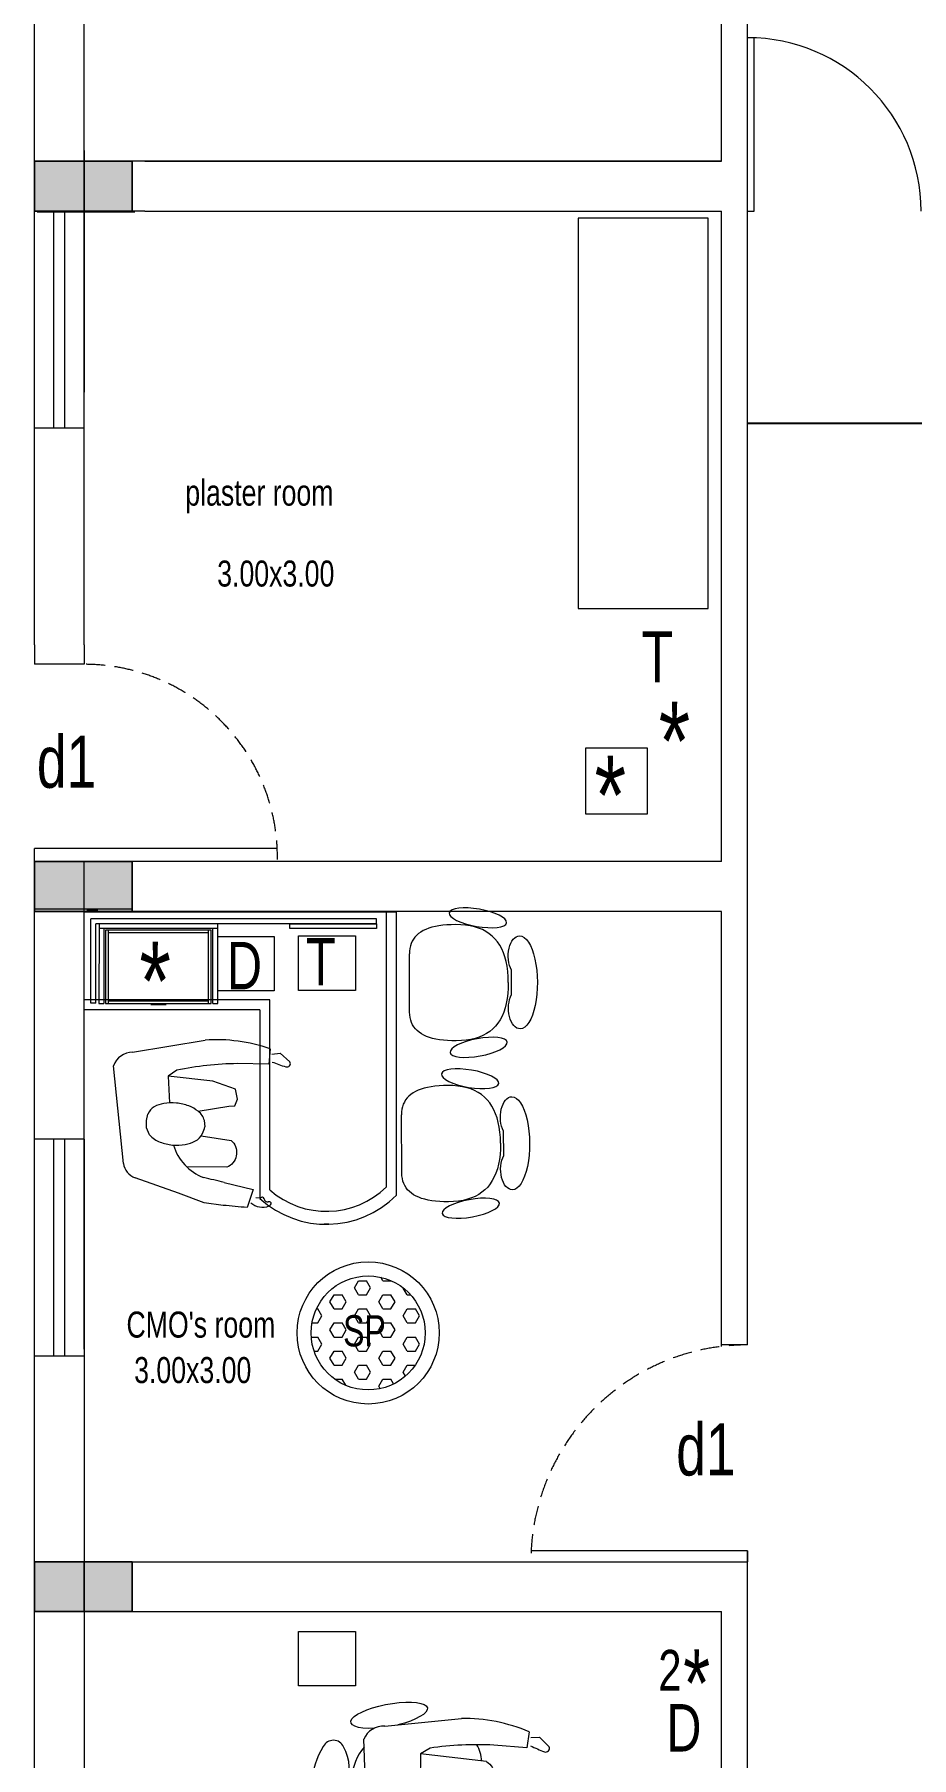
# Model space of a CAD drawing. Header units: metres. Extents: x 191982 to 427160, y -8904 to 80370.
# Drawn here: x 295843 to 299889, y 37941 to 45889 of the extents above; entities that cross this region are included whole.
import ezdxf

# ---------------------------------------------------------------- set-up
doc = ezdxf.new("R2010")
doc.units = ezdxf.units.M
doc.header["$LTSCALE"] = 700
doc.header["$MEASUREMENT"] = 0
doc.header["$PDMODE"] = 32
doc.linetypes.add('HIDDEN2', pattern=[0.1875, 0.125, -0.0625])
doc.layers.get('0').update_dxf_attribs({"lineweight": 9})
doc.layers.get('Defpoints').update_dxf_attribs({"lineweight": 9})
for name, color, linetype, lineweight in [('elevations', 22, 'Continuous', 9), ('FURNITURE', 7, 'Continuous', 9), ('MAIN GATE', 7, 'Continuous', 9), ('NEW PLANS', 7, 'Continuous', 9), ('PLAN', 7, 'Continuous', 9)]:
    doc.layers.add(name, color=color, linetype=linetype, lineweight=lineweight)
doc.styles.get("Standard").update_dxf_attribs({"font": 'swisscl.ttf'})
doc.dimstyles.get("Standard").update_dxf_attribs({"dimtxt": 0.23, "dimasz": 0.23, "dimexe": 0.05, "dimexo": 0.05, "dimgap": 0.06, "dimtad": 0, "dimzin": 0, "dimdsep": 46, "dimtxsty": 'Standard', "dimcen": 0, "dimse1": 1, "dimse2": 1, "dimadec": 0, "dimazin": 0, "dimtfac": 1, "dimtofl": 0, "dimtmove": 2, "dimatfit": 0, "dimfxl": 0.18, "dimtolj": 1, "dimtzin": 0, "dimarcsym": 0})

# ---------------------------------------------------------------- blocks, each defined once
blk = doc.blocks.new('*D261')
at = {"layer": 'Defpoints', "color": 0, "transparency": 16777216}
for p in [(299133, 44128.8), (302073, 44128.8), (302073, 44096.2)]:
    blk.add_point(p, dxfattribs=at)
at = {"layer": 'NEW PLANS', "color": 0, "lineweight": -2, "transparency": 16777216}
for p, q in [((299133.2, 44096.2), (300602.4, 44096.2)), ((302072.7, 44096.2), (300603.5, 44096.2))]:
    blk.add_line(p, q, dxfattribs=at)
at = {"layer": 'NEW PLANS', "color": 0, "transparency": 16777216}
for points in [[(299133.2, 44096.3), (299133.2, 44096.2), (299133, 44096.2)], [(302072.7, 44096.3), (302072.7, 44096.2), (302073, 44096.2)]]:
    blk.add_solid(points, dxfattribs=at)
at = {"layer": 'NEW PLANS', "color": 0, "transparency": 16777216, "insert": (300603, 44096.2), "char_height": 0.23, "attachment_point": 5}
blk.add_mtext('\\A1;2940.00', dxfattribs=at)
blk = doc.blocks.new('CHAIR HUMAN')
at = {"layer": 'FURNITURE', "color": 8}
for p, q in [((-28.18, 22.59), (-29.99, 21.39)), ((-26.87, 22.25), (-28.18, 22.59)), ((-26.45, 23.08), (-26.56, 20.53)), ((-3.93, 19.47), (-15.58, 23.06)), ((-26.56, 20.53), (-21.37, 19.91)), ((-20.78, 17.15), (-10.32, 16.32)), ((-11.62, 17.49), (-10.32, 16.32)), ((-10.32, 16.32), (-11.13, 11.96)), ((-4.91, 0.99), (-1.09, 16.82)), ((-20.96, 12.75), (-21.91, 12.95)), ((-16.02, 11.22), (-20.96, 12.75)), ((-17.24, 9.83), (-17.46, 8.82)), ((-17.08, 7.25), (-22.07, 7.18)), ((-8.57, 6.25), (-7.89, 7.38)), ((-21.86, 0.1), (-26.79, -0.42)), ((-21.97, 2.68), (-15.4, 1.86)), ((-28.18, -1.64), (-27.4, -1.72)), ((-26.79, -0.42), (-26.2, -3.51)), ((-19.05, -3.7), (-14.6, -2.65)), ((-14.6, -2.65), (-7.15, -1.1)), ((-26.2, -3.51), (-26.2, -3.51)), ((-26.2, -3.51), (-26.2, -3.51)), ((-22.22, -3.67), (-19.05, -3.7))]:
    blk.add_line(p, q, dxfattribs=at)
at = {"layer": 'FURNITURE', "color": 253}
for p, q in [((-7.89, 7.38), (-7.74, 8.53)), ((-7.74, 8.53), (-7.84, 9.63))]:
    blk.add_line(p, q, dxfattribs=at)
at = {"layer": 'FURNITURE'}
blk.add_line((-22.25, 2.83), (-21.97, 2.68), dxfattribs=at)
for points in [[(-20.01, 17.09, -0.12585), (-18.76, 19.46, -0.12585)], [(-1.39, 15.6, -0.1466), (-0.38, 10.46, -0.10836), (-2.58, 1.41, -0.19652), (-7.57, -3.09, -0.140333), (-15.07, -3.08, -0.015809), (-15.85, -2.91, -0.015809)], [(-21.47, 0.14, -0.171126), (-22.7, 3.27)]]:
    blk.add_lwpolyline(points, format="xyb", dxfattribs=at)
blk.add_lwpolyline([(-0.68, 3.9), (0.35, 8.92, -0.246024), (1.78, 15, -0.627364), (4.93, 14.41, -0.121702), (5.63, 8.35, -0.072521), (3.99, 1.22, -0.181268), (0.53, -3.48, -0.504268), (-1.83, -2.01, -0.233344), (-0.68, 3.9, -0.38021)], format="xyb", close=True, dxfattribs=at)
blk.add_lwpolyline([(-22.03, 7.18), (-20.9, 12.74)], dxfattribs=at)
at = {"layer": 'FURNITURE', "color": 8}
for centre, start, end in [((-19.84, 14.64), 110.5954, 219.206), ((-20.6, 4.94), 123.3791, 231.9897)]:
    blk.add_arc(centre, 2.68, start, end, dxfattribs=at)
at = {"layer": 'FURNITURE', "color": 8, "extrusion": (0, 0, -1)}
for centre, major_axis, ratio, start_param, end_param in [((-21.07, 0.76), (24.86, -0.06), 0.919648, 4.491971, 4.932807), ((-29.52, 21.04), (0, -0.588), 1, -0.181994, 2.206091), ((-37.86, 66.35), (46.66, 0), 1, 1.337822, 1.388802), ((-27.59, -25.99), (47.8, -11.87), 0.939866, 4.610213, 4.814565), ((-4.47, 16.04), (3.47, 0), 1, 4.867739, 6.055789), ((-14.85, 8.96), (2.54, 0), 1, 3.491617, 4.236706), ((-13.09, 6.41), (0, -5.63), 1, 2.594814, 2.913029), ((-12.59, 4.24), (0, -7.86), 1, 2.913029, 3.182008), ((-12.59, 4.24), (7.86, 0), 1, 4.752804, 5.021783), ((-11.96, 6.18), (0, -5.82), 1, 3.450037, 3.73676), ((-10.5, 8.91), (0, -2.76), 1, 3.85574, 4.450397), ((-14.56, 8.79), (0, -2.9), 1, 1.166218, 1.580842), ((-15.1, 8.15), (2.18, 0), 1, 2.108812, 2.908893), ((-12.91, 10.84), (0, -5.63), 1, 0.309394, 0.627609), ((-12.23, 12.96), (0, -7.86), 1, 0.040415, 0.309394), ((-11.21, 9.18), (3.94, 0), 1, 0.836911, 1.376484), ((-20.3, 8.59), (8.35, 0), 1, 0.429031, 1.337682), ((-12.23, 12.96), (0, -7.86), 1, -0.228563, 0.040415), ((6.06, -246.49), (0, -248.16), 1, 3.028829, 3.042968), ((-7.75, 1.79), (2.95, 0), 1, 0.274705, 1.364745), ((-29.74, -2.48), (0.428, 0), 1, 3.842995, 5.296205), ((-28.34, -0.27), (2.87, 0), 1, 0.966213, 2.087194), ((-29.43, -1.43), (0, -0.689), 1, -1.1852, 0.10245), ((-28.47, -1.82), (0, -0.345), 1, 1.956393, 4.171446), ((-34.81, -265.82), (0, -262.45), 1, 3.174422, 3.189594)]:
    blk.add_ellipse(centre, major_axis=major_axis, ratio=ratio, start_param=start_param, end_param=end_param, dxfattribs=at)
at = {"layer": 'FURNITURE'}
blk.add_ellipse((-4.28, 21.29, -17.21), major_axis=(-5.69, 2.31), ratio=0.286876, start_param=2.025834, end_param=7.681694, dxfattribs=at)
at = {"layer": 'FURNITURE', "color": 253, "extrusion": (0, 0, -1)}
blk.add_ellipse((-29.46, -2.23), major_axis=(0.602, 0), ratio=1, start_param=2.087194, end_param=3.199031, dxfattribs=at)
at = {"layer": 'FURNITURE'}
blk.add_ellipse((-9.79, -5.6, -17.21), major_axis=(-6.15, 0.17), ratio=0.3, dxfattribs=at)
blk = doc.blocks.new('ws')
at = {"layer": 'FURNITURE'}
for p, q in [((668704.6, 47927.4), (667265, 47927.4)), ((667265, 47477.2), (667265, 47927.4)), ((667295.5, 47507.7), (667295.5, 47897)), ((668613.2, 47897), (667295.5, 47897)), ((667318.3, 47507.7), (667318.3, 47874.1)), ((668613.2, 47874.1), (667318.3, 47874.1)), ((667332.9, 47874.1), (667332.7, 47505.7)), ((667881.3, 47873.9), (667332.9, 47874.1)), ((667881.3, 47851.1), (667332.9, 47851.3)), ((667355.7, 47851.3), (667355.5, 47505.7)), ((667858.2, 47505.5), (667858.4, 47851.1)), ((667881.1, 47505.5), (667881.3, 47873.9)), ((668213.4, 47874.1), (668613.2, 47874.1)), ((668213.4, 47851.3), (668213.4, 47874.1)), ((668613.2, 47851.3), (668213.4, 47851.3)), ((668613.2, 47874.1), (668613.2, 47897)), ((668613.2, 47874.1), (668613.2, 47851.3)), ((668658.9, 46660.3), (668658.9, 47927.4)), ((668704.6, 46621.1), (668704.6, 47927.4)), ((667363.3, 47843.6), (667363.1, 47505.7)), ((667850.8, 47843.5), (667363.3, 47843.6)), ((667375.5, 47843.6), (667375.3, 47505.7)), ((667838.6, 47831.3), (667375.5, 47831.5)), ((667838.4, 47505.5), (667838.6, 47843.5)), ((667850.6, 47505.5), (667850.8, 47843.5)), ((668120.7, 47522.9), (667265, 47522.9)), ((668075, 47477.2), (667265, 47477.2)), ((667318.3, 47507.7), (667295.5, 47507.7)), ((667332.7, 47505.7), (667355.5, 47505.7)), ((667363.1, 47505.7), (667850.6, 47505.5)), ((667375.3, 47517.9), (667838.4, 47517.7)), ((667642, 47499.1), (667571.7, 47499.1)), ((667858.2, 47505.5), (667881.1, 47505.5)), ((668075, 47477.2), (668075, 46606.5)), ((668120.7, 46646.1), (668120.7, 47522.9)), ((668393.3, 46487.4), (668371.1, 46487.4))]:
    blk.add_line(p, q, dxfattribs=at)
at = {"layer": 'FURNITURE', "ltscale": 12}
for p, q in [((668854.5, 47852.9, 375.4), (668841.1, 47847.8, 375.4)), ((668868.9, 47857.3, 375.4), (668854.5, 47852.9, 375.4)), ((668884.5, 47861.1, 375.4), (668868.9, 47857.3, 375.4)), ((668901.1, 47864.2, 375.4), (668884.5, 47861.1, 375.4)), ((668918.7, 47866.6, 375.4), (668901.1, 47864.2, 375.4)), ((668937.5, 47868.4, 375.4), (668918.7, 47866.6, 375.4)), ((668957.3, 47869.5, 375.4), (668937.5, 47868.4, 375.4)), ((668978.3, 47870, 375.4), (668957.3, 47869.5, 375.4)), ((669001.8, 47869.4, 375.4), (668978.3, 47870, 375.4)), ((669024.1, 47867.5, 375.4), (669001.8, 47869.4, 375.4)), ((669045.3, 47864.3, 375.4), (669024.1, 47867.5, 375.4)), ((669065.2, 47859.7, 375.4), (669045.3, 47864.3, 375.4)), ((669083.9, 47853.8, 375.4), (669065.2, 47859.7, 375.4)), ((669101.5, 47846.5, 375.4), (669083.9, 47853.8, 375.4)), ((668769.1, 47772, 375.4), (668766.5, 47760.2, 375.4)), ((668772.8, 47783, 375.4), (668769.1, 47772, 375.4)), ((668777.6, 47793.5, 375.4), (668772.8, 47783, 375.4)), ((668783.4, 47803.2, 375.4), (668777.6, 47793.5, 375.4)), ((668790.3, 47812.3, 375.4), (668783.4, 47803.2, 375.4)), ((668798.3, 47820.7, 375.4), (668790.3, 47812.3, 375.4)), ((668807.4, 47828.5, 375.4), (668798.3, 47820.7, 375.4)), ((668817.5, 47835.6, 375.4), (668807.4, 47828.5, 375.4)), ((668828.8, 47842, 375.4), (668817.5, 47835.6, 375.4)), ((668841.1, 47847.8, 375.4), (668828.8, 47842, 375.4)), ((669117.8, 47837.9, 375.4), (669101.5, 47846.5, 375.4)), ((669132.9, 47827.9, 375.4), (669117.8, 47837.9, 375.4)), ((669146.9, 47816.6, 375.4), (669132.9, 47827.9, 375.4)), ((669159.6, 47803.9, 375.4), (669146.9, 47816.6, 375.4)), ((669171.2, 47789.9, 375.4), (669159.6, 47803.9, 375.4)), ((669181.5, 47774.6, 375.4), (669171.2, 47789.9, 375.4)), ((669190.7, 47757.8, 375.4), (669181.5, 47774.6, 375.4)), ((668764.9, 47747.8, 375.4), (668764.5, 47734.7, 375.4)), ((668765.9, 47466.6, 375.4), (668764.5, 47734.7, 375.4)), ((668766.5, 47760.2, 375.4), (668764.9, 47747.8, 375.4)), ((669198.6, 47739.8, 375.4), (669190.7, 47757.8, 375.4)), ((669205.3, 47720.4, 375.4), (669198.6, 47739.8, 375.4)), ((669210.9, 47699.6, 375.4), (669205.3, 47720.4, 375.4)), ((669215.2, 47677.5, 375.4), (669210.9, 47699.6, 375.4)), ((669218.4, 47654.1, 375.4), (669215.2, 47677.5, 375.4)), ((669220.3, 47629.3, 375.4), (669218.4, 47654.1, 375.4)), ((669221.1, 47603.1, 375.4), (669220.3, 47629.3, 375.4)), ((669236.2, 47547.3, 375.4), (669235.6, 47659.2, 375.4)), ((669218.9, 47552.2, 375.4), (669216, 47528.7, 375.4)), ((669220.6, 47577, 375.4), (669218.9, 47552.2, 375.4)), ((669221.1, 47603.1, 375.4), (669220.6, 47577, 375.4)), ((668766.5, 47453.5, 375.4), (668765.9, 47466.6, 375.4)), ((668768.2, 47441.1, 375.4), (668766.5, 47453.5, 375.4)), ((669200.1, 47466.3, 375.4), (669192.3, 47448.1, 375.4)), ((669206.6, 47485.7, 375.4), (669200.1, 47466.3, 375.4)), ((669211.9, 47506.6, 375.4), (669206.6, 47485.7, 375.4)), ((669216, 47528.7, 375.4), (669211.9, 47506.6, 375.4)), ((668771, 47429.4, 375.4), (668768.2, 47441.1, 375.4)), ((668774.8, 47418.4, 375.4), (668771, 47429.4, 375.4)), ((668779.7, 47408, 375.4), (668774.8, 47418.4, 375.4)), ((668785.6, 47398.3, 375.4), (668779.7, 47408, 375.4)), ((668792.6, 47389.3, 375.4), (668785.6, 47398.3, 375.4)), ((668800.7, 47381, 375.4), (668792.6, 47389.3, 375.4)), ((668809.9, 47373.3, 375.4), (668800.7, 47381, 375.4)), ((668820.1, 47366.3, 375.4), (668809.9, 47373.3, 375.4)), ((669135.4, 47377.4, 375.4), (669120.4, 47367.3, 375.4)), ((669149.2, 47388.9, 375.4), (669135.4, 47377.4, 375.4)), ((669161.8, 47401.7, 375.4), (669149.2, 47388.9, 375.4)), ((669173.2, 47415.8, 375.4), (669161.8, 47401.7, 375.4)), ((669183.4, 47431.3, 375.4), (669173.2, 47415.8, 375.4)), ((669192.3, 47448.1, 375.4), (669183.4, 47431.3, 375.4)), ((668831.4, 47360, 375.4), (668820.1, 47366.3, 375.4)), ((668843.8, 47354.4, 375.4), (668831.4, 47360, 375.4)), ((668857.2, 47349.4, 375.4), (668843.8, 47354.4, 375.4)), ((668871.7, 47345.1, 375.4), (668857.2, 47349.4, 375.4)), ((668887.3, 47341.5, 375.4), (668871.7, 47345.1, 375.4)), ((668903.9, 47338.6, 375.4), (668887.3, 47341.5, 375.4)), ((668921.6, 47336.4, 375.4), (668903.9, 47338.6, 375.4)), ((668940.4, 47334.8, 375.4), (668921.6, 47336.4, 375.4)), ((668960.3, 47333.9, 375.4), (668940.4, 47334.8, 375.4)), ((668981.2, 47333.7, 375.4), (668960.3, 47333.9, 375.4)), ((669004.7, 47334.5, 375.4), (668981.2, 47333.7, 375.4)), ((669027, 47336.6, 375.4), (669004.7, 47334.5, 375.4)), ((669048.1, 47340.1, 375.4), (669027, 47336.6, 375.4)), ((669068, 47344.9, 375.4), (669048.1, 47340.1, 375.4)), ((669086.7, 47351, 375.4), (669068, 47344.9, 375.4)), ((669104.1, 47358.5, 375.4), (669086.7, 47351, 375.4)), ((669120.4, 47367.3, 375.4), (669104.1, 47358.5, 375.4)), ((668747.4, 47060.9, 375.4), (668741.5, 47051.2, 375.4)), ((668754.3, 47070, 375.4), (668747.4, 47060.9, 375.4)), ((668762.3, 47078.4, 375.4), (668754.3, 47070, 375.4)), ((668771.4, 47086.2, 375.4), (668762.3, 47078.4, 375.4)), ((668781.5, 47093.3, 375.4), (668771.4, 47086.2, 375.4)), ((668792.7, 47099.7, 375.4), (668781.5, 47093.3, 375.4)), ((668805, 47105.5, 375.4), (668792.7, 47099.7, 375.4)), ((668818.4, 47110.6, 375.4), (668805, 47105.5, 375.4)), ((668832.9, 47115, 375.4), (668818.4, 47110.6, 375.4)), ((668848.4, 47118.8, 375.4), (668832.9, 47115, 375.4)), ((668865, 47121.9, 375.4), (668848.4, 47118.8, 375.4)), ((668882.7, 47124.3, 375.4), (668865, 47121.9, 375.4)), ((668901.5, 47126.1, 375.4), (668882.7, 47124.3, 375.4)), ((668921.3, 47127.2, 375.4), (668901.5, 47126.1, 375.4)), ((668942.2, 47127.7, 375.4), (668921.3, 47127.2, 375.4)), ((668965.8, 47127.1, 375.4), (668942.2, 47127.7, 375.4)), ((668988.1, 47125.3, 375.4), (668965.8, 47127.1, 375.4)), ((669009.2, 47122, 375.4), (668988.1, 47125.3, 375.4)), ((669029.2, 47117.4, 375.4), (669009.2, 47122, 375.4)), ((669047.9, 47111.5, 375.4), (669029.2, 47117.4, 375.4)), ((669065.4, 47104.2, 375.4), (669047.9, 47111.5, 375.4)), ((669081.8, 47095.6, 375.4), (669065.4, 47104.2, 375.4)), ((669096.9, 47085.6, 375.4), (669081.8, 47095.6, 375.4)), ((669110.8, 47074.3, 375.4), (669096.9, 47085.6, 375.4)), ((669123.6, 47061.6, 375.4), (669110.8, 47074.3, 375.4)), ((669135.1, 47047.6, 375.4), (669123.6, 47061.6, 375.4)), ((668728.9, 47005.5, 375.4), (668728.4, 46992.4, 375.4)), ((668729.9, 46724.3, 375.4), (668728.4, 46992.4, 375.4)), ((668730.4, 47017.9, 375.4), (668728.9, 47005.5, 375.4)), ((668733.1, 47029.7, 375.4), (668730.4, 47017.9, 375.4)), ((668736.7, 47040.8, 375.4), (668733.1, 47029.7, 375.4)), ((668741.5, 47051.2, 375.4), (668736.7, 47040.8, 375.4)), ((669145.5, 47032.3, 375.4), (669135.1, 47047.6, 375.4)), ((669154.6, 47015.6, 375.4), (669145.5, 47032.3, 375.4)), ((669162.6, 46997.5, 375.4), (669154.6, 47015.6, 375.4)), ((669169.3, 46978.1, 375.4), (669162.6, 46997.5, 375.4)), ((669174.8, 46957.3, 375.4), (669169.3, 46978.1, 375.4)), ((669179.2, 46935.2, 375.4), (669174.8, 46957.3, 375.4)), ((669182.3, 46911.8, 375.4), (669179.2, 46935.2, 375.4)), ((669184.3, 46887, 375.4), (669182.3, 46911.8, 375.4)), ((669200.1, 46805, 375.4), (669199.5, 46916.9, 375.4)), ((669184.6, 46834.7, 375.4), (669182.9, 46809.9, 375.4)), ((669185, 46860.9, 375.4), (669184.3, 46887, 375.4)), ((669185, 46860.9, 375.4), (669184.6, 46834.7, 375.4)), ((669170.6, 46743.5, 375.4), (669164.1, 46724, 375.4)), ((669175.9, 46764.3, 375.4), (669170.6, 46743.5, 375.4)), ((669180, 46786.4, 375.4), (669175.9, 46764.3, 375.4)), ((669182.9, 46809.9, 375.4), (669180, 46786.4, 375.4)), ((668730.5, 46711.2, 375.4), (668729.9, 46724.3, 375.4)), ((668732.2, 46698.8, 375.4), (668730.5, 46711.2, 375.4)), ((668734.9, 46687.1, 375.4), (668732.2, 46698.8, 375.4)), ((668738.7, 46676.1, 375.4), (668734.9, 46687.1, 375.4)), ((668743.6, 46665.7, 375.4), (668738.7, 46676.1, 375.4)), ((668749.6, 46656, 375.4), (668743.6, 46665.7, 375.4)), ((669125.8, 46659.4, 375.4), (669113.2, 46646.6, 375.4)), ((669137.2, 46673.6, 375.4), (669125.8, 46659.4, 375.4)), ((669147.3, 46689, 375.4), (669137.2, 46673.6, 375.4)), ((669156.3, 46705.8, 375.4), (669147.3, 46689, 375.4)), ((669164.1, 46724, 375.4), (669156.3, 46705.8, 375.4)), ((668756.6, 46647, 375.4), (668749.6, 46656, 375.4)), ((668764.7, 46638.7, 375.4), (668756.6, 46647, 375.4)), ((668773.8, 46631, 375.4), (668764.7, 46638.7, 375.4)), ((668784.1, 46624, 375.4), (668773.8, 46631, 375.4)), ((668795.4, 46617.7, 375.4), (668784.1, 46624, 375.4)), ((668807.7, 46612.1, 375.4), (668795.4, 46617.7, 375.4)), ((668821.2, 46607.1, 375.4), (668807.7, 46612.1, 375.4)), ((668835.7, 46602.9, 375.4), (668821.2, 46607.1, 375.4)), ((668851.3, 46599.3, 375.4), (668835.7, 46602.9, 375.4)), ((668867.9, 46596.3, 375.4), (668851.3, 46599.3, 375.4)), ((668885.6, 46594.1, 375.4), (668867.9, 46596.3, 375.4)), ((668904.4, 46592.5, 375.4), (668885.6, 46594.1, 375.4)), ((668924.2, 46591.6, 375.4), (668904.4, 46592.5, 375.4)), ((668945.2, 46591.4, 375.4), (668924.2, 46591.6, 375.4)), ((668968.7, 46592.2, 375.4), (668945.2, 46591.4, 375.4)), ((668991, 46594.3, 375.4), (668968.7, 46592.2, 375.4)), ((669012.1, 46597.8, 375.4), (668991, 46594.3, 375.4)), ((669032, 46602.6, 375.4), (669012.1, 46597.8, 375.4)), ((669050.6, 46608.7, 375.4), (669032, 46602.6, 375.4)), ((669068.1, 46616.2, 375.4), (669050.6, 46608.7, 375.4)), ((669084.3, 46625, 375.4), (669068.1, 46616.2, 375.4)), ((669099.4, 46635.1, 375.4), (669084.3, 46625, 375.4)), ((669113.2, 46646.6, 375.4), (669099.4, 46635.1, 375.4))]:
    blk.add_line(p, q, dxfattribs=at)
at = {"layer": 'FURNITURE', "color": 8}
for p, q in [((667487.6, 47281.4), (667822.4, 47336.9)), ((668122.3, 47297.1), (668115.7, 47226.3)), ((667445.6, 46768.1), (667399.3, 47219.1)), ((668115.7, 47226.3), (667970.3, 47228.6)), ((668130.8, 47272.7), (668168.3, 47277.1)), ((668168.3, 47277.1), (668213.7, 47237.3)), ((667692.3, 47198.2), (667652, 47170.9)), ((667858.2, 47147), (667652, 47170.9)), ((667652, 47170.9), (667658.1, 47047.4)), ((667961.9, 47110.4), (667858.2, 47147)), ((667959.2, 47034.4), (667971, 47064.7)), ((667971, 47064.7), (667961.9, 47110.4)), ((667551.9, 46965.5), (667558.6, 46995.3)), ((667790.2, 47008.7), (667932.2, 47032.5)), ((667932.2, 47032.5), (667959.2, 47034.4)), ((667551.8, 46933.1), (667551.9, 46965.5)), ((667566.3, 46899.4), (667551.8, 46933.1)), ((667818.7, 46965.9), (667820.9, 46937.2)), ((667804.8, 46895.3), (667942.2, 46874.6)), ((667922.6, 46751), (667738.2, 46752.8)), ((667930.8, 46754), (667922.6, 46751)), ((667699.3, 46631.4), (667499.6, 46702.1)), ((667910, 46680.1), (668043.9, 46647.4)), ((667818.3, 46585.9), (667699.3, 46631.4)), ((667905.7, 46574.8), (667818.3, 46585.9)), ((668043.9, 46647.4), (668016.1, 46564.4)), ((668077.6, 46608.5), (668055.8, 46609.4)), ((668016.1, 46564.4), (668016.1, 46564.4)), ((668016.1, 46564.4), (668016.1, 46564.4))]:
    blk.add_line(p, q, dxfattribs=at)
at = {"layer": 'FURNITURE'}
for radius, start, end in [(395.4, 228.60258, 314.42061), (455.4, 227.58428, 315.07695)]:
    blk.add_arc((668382.2, 46942.7), radius, start, end, dxfattribs=at)
at = {"layer": 'FURNITURE', "ltscale": 12, "extrusion": (0, 0, -1)}
for centre, major_axis, ratio, start_param, end_param in [((669081, 47901.1, 0), (-132.2, 22.6), 0.3, -1.570796, 4.712389), ((669274, 47724.1, 0), (-0.5, 93.9), 0.571429, 3.95137, 6.283186), ((669274.7, 47603.4, 0), (-1.2, 214.5), 0.375, 0, 3.141593), ((669275.4, 47482.8, 0), (-0.5, 93.9), 0.571429, 3.141592, 5.473402), ((669084.3, 47303.7, 0), (131.9, 24), 0.3, 4.712389, 10.995574), ((669044.9, 47158.8, 0), (-132.2, 22.6), 0.3, -1.570796, 4.712389), ((669238, 46981.8, 0), (-0.5, 93.9), 0.571429, 3.95137, 6.283186), ((669238.7, 46861.1, 0), (-1.2, 214.5), 0.375, 0, 3.141593), ((669239.3, 46740.5, 0), (-0.5, 93.9), 0.571429, 3.141592, 5.473402), ((669048.2, 46561.4, 0), (131.9, 24), 0.3, 4.712389, 10.995574)]:
    blk.add_ellipse(centre, major_axis=major_axis, ratio=ratio, start_param=start_param, end_param=end_param, dxfattribs=at)
at = {"layer": 'FURNITURE', "color": 8}
for centre, major_axis, ratio, start_param, end_param in [((667890.7, 46701.4), (685.9, -91), 0.919648, 1.350379, 1.791214), ((667489.6, 47184.9), (95.7, -12.3), 1, 1.719618, 2.907669), ((667970.5, 45939.2), (1362.8, 149), 0.939866, 1.46862, 1.672973), ((668598.4, 48448.2), (1287.2, -173.8), 1, 4.47917, 4.53015), ((668199.3, 47229.4), (2.8, 16.1), 1, 2.999443, 5.387528), ((667629.4, 46965.7), (13.3, 75.6), 1, 0.753992, 1.348649), ((667659.4, 46884.7), (28.1, 159.6), 1, 0.348288, 0.635012), ((667669.5, 46828.9), (215.4, -37.9), 1, 1.651056, 1.920034), ((667669.5, 46828.9), (37.9, 215.4), 1, -0.188719, 0.08026), ((667691.5, 46887), (27.2, 154.3), 1, -0.506934, -0.188719), ((667749.7, 46950.8), (69.6, -12.3), 1, 0.389868, 1.134958), ((667650, 46970.3), (108.1, -19), 1, 4.018348, 4.557921), ((667753.4, 46927.6), (59.8, -10.5), 1, 5.290249, 6.09033), ((667740.9, 46947.2), (14, 79.4), 1, 4.347655, 4.762279), ((667692.3, 47070.9), (37.9, 215.4), 1, 2.952874, 3.221852), ((667692.3, 47070.9), (37.9, 215.4), 1, 3.221852, 3.490831), ((667898.6, 46920.2), (230.4, -31.4), 1, 3.571543, 4.480193), ((667703.1, 47009.8), (27.2, 154.3), 1, 3.490831, 3.809046), ((667527, 46779.6), (81, -14.3), 1, 3.456142, 4.546182), ((666219.5, 39981.7), (977.7, 6838.9), 1, -0.105221, -0.091082), ((668087.4, 46645.9), (78.6, -13.8), 1, 4.14765, 5.268631), ((668085.1, 46602.5), (1.66, 9.45), 1, -1.145356, 1.069697), ((668113, 46609.6), (3.3, 18.9), 1, 1.996237, 3.283887), ((668117.6, 46579.7), (11.7, -2.1), 1, 0.741246, 2.194457), ((668110.9, 46587.4), (16.5, -2.9), 1, 5.268631, 6.380468), ((667274.9, 39295.9), (972.1, 7241.2), 1, 0.031824, 0.046996)]:
    blk.add_ellipse(centre, major_axis=major_axis, ratio=ratio, start_param=start_param, end_param=end_param, dxfattribs=at)
at = {"layer": 'FURNITURE', "color": 8, "extrusion": (0, 0, -1)}
blk.add_ellipse((667893.2, 46818.4), major_axis=(73.4, -12.9), ratio=1, start_param=-1.028066, end_param=0.867547, dxfattribs=at)
blk = doc.blocks.new('DAS')
at = {"layer": 'MAIN GATE'}
h = blk.add_hatch(dxfattribs=at)
h.set_pattern_fill('HEX', color=1, scale=0.3, style=0)
h.paths.add_polyline_path([(-3163.779, -2.1999, 1), (-3163.253, -2.1999, 1)])
at = {"layer": 'MAIN GATE', "color": 5}
for radius in [0.3279, 0.263]:
    blk.add_circle((-3163.516, -2.1999), radius, dxfattribs=at)
at = {"layer": 'NEW PLANS', "color": 7}
blk.add_text('SP', height=0.144, dxfattribs=at).set_placement((-3163.6314, -2.2621))

msp = doc.modelspace()

# ---------------------------------------------------------------- hatches: boundary and pattern name
at = {"layer": 'NEW PLANS'}
for points in [[(296072.955, 45304.132), (296072.955, 45074.132), (295842.955, 45074.132), (295842.955, 45304.132)], [(296072.955, 45304.132), (296072.955, 45074.132), (295842.955, 45074.132), (295842.955, 45304.132)], [(296072.955, 45304.132), (296072.955, 45074.132), (295842.955, 45074.132), (295842.955, 45304.132)], [(296072.955, 45304.132), (296072.955, 45074.132), (295842.955, 45074.132), (295842.955, 45304.132)], [(296062.955, 45304.132), (295842.955, 45304.132), (295842.955, 45074.132), (296062.955, 45074.132)], [(296062.955, 45304.132), (295842.955, 45304.132), (295842.955, 45074.132), (296062.955, 45074.132)], [(296072.955, 45304.132), (296072.955, 45074.132), (295842.955, 45074.132), (295842.955, 45304.132)], [(296072.955, 45304.132), (296072.955, 45074.132), (295842.955, 45074.132), (295842.955, 45304.132)], [(296072.955, 45304.132), (296072.955, 45074.132), (295842.955, 45074.132), (295842.955, 45304.132)], [(296062.955, 45304.132), (295842.955, 45304.132), (295842.955, 45074.132), (296062.955, 45074.132)], [(296062.955, 45304.132), (295842.955, 45304.132), (295842.955, 45074.132), (296062.955, 45074.132)], [(296072.955, 45304.132), (296072.955, 45074.132), (295842.955, 45074.132), (295842.955, 45304.132)], [(296072.955, 45304.132), (296072.955, 45074.132), (295842.955, 45074.132), (295842.955, 45304.132)], [(296062.955, 45304.132), (295842.955, 45304.132), (295842.955, 45074.132), (296062.955, 45074.132)], [(296062.955, 45304.132), (295842.955, 45304.132), (295842.955, 45074.132), (296062.955, 45074.132)], [(296062.955, 45304.132), (296062.955, 45074.132), (296292.955, 45074.132), (296292.955, 45304.132)], [(296062.955, 45304.132), (296062.955, 45074.132), (296292.955, 45074.132), (296292.955, 45304.132)], [(296062.955, 45304.132), (296062.955, 45074.132), (296292.955, 45074.132), (296292.955, 45304.132)], [(296062.955, 45304.132), (296062.955, 45074.132), (296292.955, 45074.132), (296292.955, 45304.132)], [(296062.955, 45304.132), (296062.955, 45074.132), (296292.955, 45074.132), (296292.955, 45304.132)], [(296062.955, 45304.132), (296062.955, 45074.132), (296292.955, 45074.132), (296292.955, 45304.132)], [(296292.955, 45304.132), (296292.955, 45074.132), (296072.955, 45074.132), (296072.955, 45304.132)], [(296292.955, 45304.132), (296292.955, 45074.132), (296072.955, 45074.132), (296072.955, 45304.132)], [(296292.955, 45304.132), (296292.955, 45074.132), (296072.955, 45074.132), (296072.955, 45304.132)], [(296292.955, 45304.132), (296292.955, 45074.132), (296072.955, 45074.132), (296072.955, 45304.132)], [(296292.955, 45304.132), (296292.955, 45074.132), (296072.955, 45074.132), (296072.955, 45304.132)], [(296292.955, 45304.132), (296292.955, 45074.132), (296072.955, 45074.132), (296072.955, 45304.132)], [(296292.955, 45304.132), (296292.955, 45074.132), (296072.955, 45074.132), (296072.955, 45304.132)], [(296292.955, 45304.132), (296292.955, 45074.132), (296072.955, 45074.132), (296072.955, 45304.132)], [(296292.955, 45304.132), (296292.955, 45074.132), (296072.955, 45074.132), (296072.955, 45304.132)], [(296072.955, 42074.132), (296072.955, 41844.132), (295842.955, 41844.132), (295842.955, 42074.132)], [(296072.955, 42074.132), (296072.955, 41844.132), (295842.955, 41844.132), (295842.955, 42074.132)], [(296072.955, 42074.132), (296072.955, 41844.132), (295842.955, 41844.132), (295842.955, 42074.132)], [(296062.955, 42074.132), (295842.955, 42074.132), (295842.955, 41844.132), (296062.955, 41844.132)], [(296062.955, 42074.132), (295842.955, 42074.132), (295842.955, 41844.132), (296062.955, 41844.132)], [(296072.955, 42074.132), (296072.955, 41844.132), (295842.955, 41844.132), (295842.955, 42074.132)], [(296072.955, 42074.132), (296072.955, 41844.132), (295842.955, 41844.132), (295842.955, 42074.132)], [(296062.955, 42074.132), (295842.955, 42074.132), (295842.955, 41844.132), (296062.955, 41844.132)], [(296062.955, 42074.132), (295842.955, 42074.132), (295842.955, 41844.132), (296062.955, 41844.132)], [(296062.955, 42074.132), (296062.955, 41844.132), (296292.955, 41844.132), (296292.955, 42074.132)], [(296062.955, 42074.132), (296062.955, 41844.132), (296292.955, 41844.132), (296292.955, 42074.132)], [(296062.955, 42074.132), (296062.955, 41844.132), (296292.955, 41844.132), (296292.955, 42074.132)], [(296062.955, 42074.132), (296062.955, 41844.132), (296292.955, 41844.132), (296292.955, 42074.132)], [(296292.955, 42074.132), (296292.955, 41844.132), (296072.955, 41844.132), (296072.955, 42074.132)], [(296292.955, 42074.132), (296292.955, 41844.132), (296072.955, 41844.132), (296072.955, 42074.132)], [(296292.955, 42074.132), (296292.955, 41844.132), (296072.955, 41844.132), (296072.955, 42074.132)], [(296292.955, 42074.132), (296292.955, 41844.132), (296072.955, 41844.132), (296072.955, 42074.132)], [(296292.955, 42074.132), (296292.955, 41844.132), (296072.955, 41844.132), (296072.955, 42074.132)], [(296072.955, 38844.132), (296072.955, 38614.132), (295842.955, 38614.132), (295842.955, 38844.132)], [(296072.955, 38844.132), (296072.955, 38614.132), (295842.955, 38614.132), (295842.955, 38844.132)], [(296072.955, 38844.132), (296072.955, 38614.132), (295842.955, 38614.132), (295842.955, 38844.132)], [(296062.955, 38844.132), (295842.955, 38844.132), (295842.955, 38614.132), (296062.955, 38614.132)], [(296062.955, 38844.132), (295842.955, 38844.132), (295842.955, 38614.132), (296062.955, 38614.132)], [(296062.955, 38844.132), (296062.955, 38614.132), (296292.955, 38614.132), (296292.955, 38844.132)], [(296062.955, 38844.132), (296062.955, 38614.132), (296292.955, 38614.132), (296292.955, 38844.132)], [(296292.955, 38844.132), (296292.955, 38614.132), (296072.955, 38614.132), (296072.955, 38844.132)], [(296292.955, 38844.132), (296292.955, 38614.132), (296072.955, 38614.132), (296072.955, 38844.132)], [(296292.955, 38844.132), (296292.955, 38614.132), (296072.955, 38614.132), (296072.955, 38844.132)]]:
    msp.add_hatch(color=256, dxfattribs=at).paths.add_polyline_path(points)

# ---------------------------------------------------------------- linework, layer by layer
for points in [[(298387.048, 42598.724), (298669.587, 42598.724), (298669.587, 42291.716), (298387.048, 42291.716)], [(297061.705, 41730.419), (297323.663, 41730.419), (297323.663, 41479.086), (297061.705, 41479.086)], [(296689.105, 41727.615), (296949.211, 41727.615), (296949.211, 41478.059), (296689.105, 41478.059)], [(297061.705, 38522.249), (297323.663, 38522.249), (297323.663, 38270.916), (297061.705, 38270.916)]]:
    msp.add_lwpolyline(points, close=True)
at = {"layer": 'elevations'}
for p, q in [((296072.955, 45072.99), (295842.955, 45072.99)), ((296072.955, 44072.99), (295842.955, 44072.99)), ((296072.955, 40792.461), (295842.955, 40792.461)), ((296072.955, 39792.461), (295842.955, 39792.461))]:
    msp.add_line(p, q, dxfattribs=at)
at = {"layer": 'FURNITURE'}
msp.add_lwpolyline([(298350.477, 43241.67), (298950.477, 43241.67), (298950.477, 45041.67), (298350.477, 45041.67)], close=True, dxfattribs=at)
at = {"layer": 'NEW PLANS'}
for p, q in [((299012.955, 45304.132), (299012.955, 48304.132)), ((299132.955, 45304.132), (299132.955, 47704.132)), ((295842.955, 45304.132), (295842.955, 47304.132)), ((296072.955, 45304.132), (296072.955, 47304.132)), ((296072.955, 45354.132), (296072.955, 44239.42)), ((299132.955, 45304.132), (299132.955, 45354.132)), ((295842.955, 43074.132), (295842.955, 45304.132)), ((295842.955, 45074.132), (295842.955, 45304.132)), ((295842.955, 45074.132), (295842.955, 45304.132)), ((295842.955, 45074.132), (295842.955, 45304.132)), ((295842.955, 45074.132), (295842.955, 45304.132)), ((295842.955, 45074.132), (295842.955, 45304.132)), ((295842.955, 45074.132), (295842.955, 45304.132)), ((299012.955, 45304.132), (295842.955, 45304.132)), ((296072.955, 43074.132), (296072.955, 45304.132)), ((296072.955, 43074.132), (296072.955, 45304.132)), ((296292.955, 45074.132), (296292.955, 45304.132)), ((296292.955, 45074.132), (296292.955, 45304.132)), ((296292.955, 45074.132), (296292.955, 45304.132)), ((296292.955, 45074.132), (296292.955, 45304.132)), ((296292.955, 45074.132), (296292.955, 45304.132)), ((296292.955, 45074.132), (296292.955, 45304.132)), ((296292.955, 45074.132), (296292.955, 45304.132)), ((296292.955, 45074.132), (296292.955, 45304.132)), ((296292.955, 45074.132), (296292.955, 45304.132)), ((296352.845, 45304.132), (299012.955, 45304.132)), ((296292.955, 45074.132), (295842.955, 45074.132)), ((296292.955, 45074.132), (295842.955, 45074.132)), ((296292.955, 45074.132), (295842.955, 45074.132)), ((296292.955, 45074.132), (295842.955, 45074.132)), ((296292.955, 45074.132), (295842.955, 45074.132)), ((296292.955, 45074.132), (295842.955, 45074.132)), ((296292.955, 45074.132), (295842.955, 45074.132)), ((296292.955, 45074.132), (295842.955, 45074.132)), ((296292.955, 45074.132), (295842.955, 45074.132)), ((296292.955, 45074.132), (295842.955, 45074.132)), ((296292.955, 45074.132), (295842.955, 45074.132)), ((296292.955, 45074.132), (295842.955, 45074.132)), ((296292.955, 45074.132), (295842.955, 45074.132)), ((296292.955, 45074.132), (295842.955, 45074.132)), ((296292.955, 45074.132), (295842.955, 45074.132)), ((296292.955, 45074.132), (295842.955, 45074.132)), ((296292.955, 45074.132), (295842.955, 45074.132)), ((296292.955, 45074.132), (295842.955, 45074.132)), ((296292.955, 45074.132), (295842.955, 45074.132)), ((296292.955, 45074.132), (295842.955, 45074.132)), ((296292.955, 45074.132), (295842.955, 45074.132)), ((296292.955, 45074.132), (295842.955, 45074.132)), ((296292.955, 45074.132), (295842.955, 45074.132)), ((296292.955, 45074.132), (295842.955, 45074.132)), ((296292.955, 45074.132), (295842.955, 45074.132)), ((296292.955, 45074.132), (295842.955, 45074.132)), ((296292.955, 45074.132), (295842.955, 45074.132)), ((296292.955, 45074.132), (295842.955, 45074.132)), ((296292.955, 45074.132), (295842.955, 45074.132)), ((296292.955, 45074.132), (295842.955, 45074.132)), ((296292.955, 45074.132), (295842.955, 45074.132)), ((296292.955, 45074.132), (295842.955, 45074.132)), ((296292.955, 45074.132), (295842.955, 45074.132)), ((296305.254, 45069.226), (295855.254, 45069.226)), ((296305.254, 45069.226), (295855.254, 45069.226)), ((296305.254, 45069.226), (295855.254, 45069.226)), ((296305.254, 45069.226), (295855.254, 45069.226)), ((296305.254, 45069.226), (295855.254, 45069.226)), ((296305.254, 45069.226), (295855.254, 45069.226)), ((296305.254, 45069.226), (295855.254, 45069.226)), ((296305.254, 45069.226), (295855.254, 45069.226)), ((296305.254, 45069.226), (295855.254, 45069.226)), ((296305.254, 45069.226), (295855.254, 45069.226)), ((296305.254, 45069.226), (295855.254, 45069.226)), ((296305.254, 45069.226), (295855.254, 45069.226)), ((296305.254, 45069.226), (295855.254, 45069.226)), ((296305.254, 45069.226), (295855.254, 45069.226)), ((296305.254, 45069.226), (295855.254, 45069.226)), ((296305.254, 45069.226), (295855.254, 45069.226)), ((295932.955, 44072.99), (295932.955, 45072.99)), ((295982.955, 44072.99), (295982.955, 45072.99)), ((296305.254, 45069.226), (296085.254, 45069.226)), ((296135.254, 45069.226), (296085.254, 45069.226)), ((296352.845, 45074.132), (296273.435, 45074.132)), ((296352.845, 45074.132), (299012.955, 45074.132)), ((299012.955, 42074.132), (299012.955, 45074.132)), ((299132.955, 45074.132), (299162.955, 45074.132)), ((299132.955, 42074.132), (299132.955, 45074.132)), ((295842.955, 43074.132), (295842.955, 42983.705)), ((296072.955, 43074.132), (296072.955, 42983.705)), ((296072.955, 42983.705), (295842.955, 42983.705)), ((295842.955, 35614.132), (295842.955, 42133.705)), ((296962.939, 42133.705), (295842.955, 42133.705)), ((295842.955, 41853.705), (295842.955, 42083.705)), ((295842.955, 41853.705), (295842.955, 42083.705)), ((295842.955, 41853.705), (295842.955, 42083.705)), ((295842.955, 41853.705), (295842.955, 42083.705)), ((295842.955, 41853.705), (295842.955, 42083.705)), ((295842.955, 41853.705), (295842.955, 42083.705)), ((295842.955, 41844.132), (295842.955, 42074.132)), ((295842.955, 41844.132), (295842.955, 42074.132)), ((295842.955, 41844.132), (295842.955, 42074.132)), ((295842.955, 41844.132), (295842.955, 42074.132)), ((296072.955, 39824.132), (296072.955, 42074.132)), ((296292.955, 41844.132), (296292.955, 42074.132)), ((296292.955, 41844.132), (296292.955, 42074.132)), ((296292.955, 41844.132), (296292.955, 42074.132)), ((296292.955, 41844.132), (296292.955, 42074.132)), ((296292.955, 41844.132), (296292.955, 42074.132)), ((299012.955, 42074.132), (296292.955, 42074.132)), ((299132.955, 39844.132), (299132.955, 42074.132)), ((296292.955, 41853.705), (295842.955, 41853.705)), ((296292.955, 41853.705), (295842.955, 41853.705)), ((296292.955, 41853.705), (295842.955, 41853.705)), ((296292.955, 41853.705), (295842.955, 41853.705)), ((296292.955, 41853.705), (295842.955, 41853.705)), ((296292.955, 41853.705), (295842.955, 41853.705)), ((296292.955, 41853.705), (295842.955, 41853.705)), ((296292.955, 41853.705), (295842.955, 41853.705)), ((296292.955, 41853.705), (295842.955, 41853.705)), ((296292.955, 41853.705), (295842.955, 41853.705)), ((296292.955, 41853.705), (295842.955, 41853.705)), ((296292.955, 41853.705), (295842.955, 41853.705)), ((296292.955, 41853.705), (295842.955, 41853.705)), ((296292.955, 41853.705), (295842.955, 41853.705)), ((296292.955, 41853.705), (295842.955, 41853.705)), ((296292.955, 41853.705), (295842.955, 41853.705)), ((296292.955, 41853.705), (295842.955, 41853.705)), ((296292.955, 41853.705), (295842.955, 41853.705)), ((296292.955, 41853.705), (295842.955, 41853.705)), ((296292.955, 41853.705), (295842.955, 41853.705)), ((296292.955, 41853.705), (295842.955, 41853.705)), ((296292.955, 41853.705), (295842.955, 41853.705)), ((296292.955, 41853.705), (295842.955, 41853.705)), ((296292.955, 41853.705), (295842.955, 41853.705)), ((296292.955, 41853.705), (295842.955, 41853.705)), ((296292.955, 41853.705), (295842.955, 41853.705)), ((296292.955, 41853.705), (295842.955, 41853.705)), ((296292.955, 41853.705), (295842.955, 41853.705)), ((296292.955, 41853.705), (295842.955, 41853.705)), ((296292.955, 41853.705), (295842.955, 41853.705)), ((296292.955, 41853.705), (295842.955, 41853.705)), ((296292.955, 41853.705), (295842.955, 41853.705)), ((296292.955, 41853.705), (295842.955, 41853.705)), ((296292.955, 41844.132), (295842.955, 41844.132)), ((296292.955, 41844.132), (295842.955, 41844.132)), ((296292.955, 41844.132), (295842.955, 41844.132)), ((296292.955, 41844.132), (295842.955, 41844.132)), ((296292.955, 41844.132), (295842.955, 41844.132)), ((296292.955, 41844.132), (295842.955, 41844.132)), ((296292.955, 41844.132), (295842.955, 41844.132)), ((296292.955, 41844.132), (295842.955, 41844.132)), ((296292.955, 41844.132), (295842.955, 41844.132)), ((296292.955, 41844.132), (295842.955, 41844.132)), ((296292.955, 41844.132), (295842.955, 41844.132)), ((296292.955, 41844.132), (295842.955, 41844.132)), ((296292.955, 41844.132), (295842.955, 41844.132)), ((296292.955, 41844.132), (295842.955, 41844.132)), ((296292.955, 41844.132), (295842.955, 41844.132)), ((296292.955, 41844.132), (295842.955, 41844.132)), ((296292.955, 41844.132), (295842.955, 41844.132)), ((296135.254, 41848.8), (296085.254, 41848.8)), ((299012.955, 41844.132), (296275.904, 41844.132)), ((299012.955, 39836.905), (299012.955, 41844.132)), ((295932.955, 39792.461), (295932.955, 40792.461)), ((295982.955, 39792.461), (295982.955, 40792.461)), ((296072.955, 40792.461), (296072.955, 35614.132)), ((299132.955, 39844.132), (299012.955, 39844.132)), ((299132.955, 38894.132), (298134.206, 38894.132)), ((299132.955, 38614.132), (299132.955, 38894.132)), ((299132.955, 38894.132), (299132.955, 38844.132)), ((296292.955, 38844.132), (295842.955, 38844.132)), ((296292.955, 38844.132), (295842.955, 38844.132)), ((296292.955, 38844.132), (295842.955, 38844.132)), ((296292.955, 38844.132), (295842.955, 38844.132)), ((296292.955, 38844.132), (295842.955, 38844.132)), ((296292.955, 38844.132), (295842.955, 38844.132)), ((296292.955, 38844.132), (295842.955, 38844.132)), ((296292.955, 38844.132), (295842.955, 38844.132)), ((296292.955, 38844.132), (295842.955, 38844.132)), ((295842.955, 38844.132), (296292.955, 38844.132)), ((296292.955, 38844.132), (295842.955, 38844.132)), ((296292.955, 38844.132), (295842.955, 38844.132)), ((295842.955, 38614.132), (295842.955, 38844.132)), ((295842.955, 38614.132), (295842.955, 38844.132)), ((296072.955, 38614.132), (296072.955, 38844.132)), ((296292.955, 38614.132), (296292.955, 38844.132)), ((296292.955, 38614.132), (296292.955, 38844.132)), ((296292.955, 38614.132), (296292.955, 38844.132)), ((296292.955, 38844.132), (296342.955, 38844.132)), ((296292.955, 38844.132), (299012.955, 38844.132)), ((296292.955, 38844.132), (296292.955, 38614.132)), ((299012.955, 38844.132), (299132.955, 38844.132)), ((296292.955, 38614.132), (295842.955, 38614.132)), ((296292.955, 38614.132), (295842.955, 38614.132)), ((296292.955, 38614.132), (295842.955, 38614.132)), ((296292.955, 38614.132), (295842.955, 38614.132)), ((296292.955, 38614.132), (295842.955, 38614.132)), ((296292.955, 38614.132), (295842.955, 38614.132)), ((296292.955, 38614.132), (295842.955, 38614.132)), ((296292.955, 38614.132), (295842.955, 38614.132)), ((296292.955, 38614.132), (295842.955, 38614.132)), ((296292.955, 38614.132), (295842.955, 38614.132)), ((296292.955, 38614.132), (295842.955, 38614.132)), ((296292.955, 38614.132), (299012.955, 38614.132)), ((299012.955, 35614.132), (299012.955, 38614.132)), ((299132.955, 35614.132), (299132.955, 38614.132))]:
    msp.add_line(p, q, dxfattribs=at)
for points in [[(295842.955, 45074.132), (295842.955, 45304.132), (296292.955, 45304.132), (296292.955, 45074.132)], [(295842.955, 45074.132), (295842.955, 45304.132), (296292.955, 45304.132), (296292.955, 45074.132)], [(295842.955, 45074.132), (295842.955, 45304.132), (296292.955, 45304.132), (296292.955, 45074.132)], [(295842.955, 45074.132), (295842.955, 45304.132), (296292.955, 45304.132), (296292.955, 45074.132)], [(296292.955, 45074.132), (296292.955, 45304.132), (295842.955, 45304.132), (295842.955, 45074.132)], [(296292.955, 45074.132), (296292.955, 45304.132), (295842.955, 45304.132), (295842.955, 45074.132)], [(295842.955, 45074.132), (295842.955, 45304.132), (296292.955, 45304.132), (296292.955, 45074.132)], [(295842.955, 45074.132), (295842.955, 45304.132), (296292.955, 45304.132), (296292.955, 45074.132)], [(295842.955, 45074.132), (295842.955, 45304.132), (296292.955, 45304.132), (296292.955, 45074.132)], [(296292.955, 45074.132), (296292.955, 45304.132), (295842.955, 45304.132), (295842.955, 45074.132)], [(296292.955, 45074.132), (296292.955, 45304.132), (295842.955, 45304.132), (295842.955, 45074.132)], [(295842.955, 45074.132), (295842.955, 45304.132), (296292.955, 45304.132), (296292.955, 45074.132)], [(295842.955, 45074.132), (295842.955, 45304.132), (296292.955, 45304.132), (296292.955, 45074.132)], [(296292.955, 45074.132), (296292.955, 45304.132), (295842.955, 45304.132), (295842.955, 45074.132)], [(296292.955, 45074.132), (296292.955, 45304.132), (295842.955, 45304.132), (295842.955, 45074.132)], [(295842.955, 41844.132), (295842.955, 42074.132), (296292.955, 42074.132), (296292.955, 41844.132)], [(295842.955, 41844.132), (295842.955, 42074.132), (296292.955, 42074.132), (296292.955, 41844.132)], [(295842.955, 41844.132), (295842.955, 42074.132), (296292.955, 42074.132), (296292.955, 41844.132)], [(296292.955, 41844.132), (296292.955, 42074.132), (295842.955, 42074.132), (295842.955, 41844.132)], [(296292.955, 41844.132), (296292.955, 42074.132), (295842.955, 42074.132), (295842.955, 41844.132)], [(295842.955, 41844.132), (295842.955, 42074.132), (296292.955, 42074.132), (296292.955, 41844.132)], [(295842.955, 41844.132), (295842.955, 42074.132), (296292.955, 42074.132), (296292.955, 41844.132)], [(296292.955, 41844.132), (296292.955, 42074.132), (295842.955, 42074.132), (295842.955, 41844.132)], [(296292.955, 41844.132), (296292.955, 42074.132), (295842.955, 42074.132), (295842.955, 41844.132)], [(295842.955, 38614.132), (295842.955, 38844.132), (296292.955, 38844.132), (296292.955, 38614.132)], [(295842.955, 38614.132), (295842.955, 38844.132), (296292.955, 38844.132), (296292.955, 38614.132)], [(295842.955, 38614.132), (295842.955, 38844.132), (296292.955, 38844.132), (296292.955, 38614.132)], [(296292.955, 38614.132), (296292.955, 38844.132), (295842.955, 38844.132), (295842.955, 38614.132)], [(296292.955, 38614.132), (296292.955, 38844.132), (295842.955, 38844.132), (295842.955, 38614.132)]]:
    msp.add_lwpolyline(points, close=True, dxfattribs=at)
at = {"layer": 'NEW PLANS', "linetype": 'HIDDEN2'}
for centre, radius, start, end in [((296073.557, 42093.411), 890.295, 359.3753849, 90.0387243), ((299132.955, 38844.132), 1000, 90, 180)]:
    msp.add_arc(centre, radius, start, end, dxfattribs=at)
at = {"layer": 'PLAN'}
for p, q in [((299162.955, 45074.132), (299162.955, 45873.569)), ((299132.955, 45074.132), (299132.955, 45354.132))]:
    msp.add_line(p, q, dxfattribs=at)
msp.add_arc((299132.955, 45074.132), 800, 0, 90, dxfattribs=at)

# ---------------------------------------------------------------- block references
at = {"layer": 'FURNITURE'}
msp.add_blockref('ws', (-371192.075, -6086.871), dxfattribs=at)
at = {"layer": 'FURNITURE', "xscale": -29.25536651663641, "yscale": 29.2553665117339, "zscale": 29.2553665123393, "rotation": 348.6325072444283}
msp.add_blockref('CHAIR HUMAN', (297233.767, 37549.844, 503.624), dxfattribs=at)
at = {"layer": 'MAIN GATE', "xscale": 1000, "yscale": 1000, "zscale": 1000}
msp.add_blockref('DAS', (3460898.439, 42099.338), dxfattribs=at)

# ---------------------------------------------------------------- texts
at = {"attachment_point": 1}
for s, insert, char_height, width in [('T', (298643.024, 43135.124), 234.375, 128.74319), ('*', (298722.702, 42811.775), 364.826, 200.40048), ('*', (298426.984, 42561.774), 364.826, 200.40048), ('*', (296327.1, 41704.735), 364.826, 200.40048), ('D', (296730.807, 41703.211), 218.75, 120.16031), ('T', (297095.592, 41721.425), 218.75, 120.16031), ('2', (298721.037, 38437.125), 187.5, 102.99455), ('*', (298835.583, 38439.792), 312.5, 171.65759), ('D', (298757.979, 38187.255), 218.75, 120.16031)]:
    msp.add_mtext(s, dxfattribs=dict(at, insert=insert, char_height=char_height, width=width))
at = {"layer": 'NEW PLANS'}
for s, height, p in [('plaster room', 120, (296538.751, 43715.623)), ('3.00x3.00', 120, (296686.053, 43342.396)), ('d1', 240, (295853.995, 42414.041)), ("CMO's room", 120, (296267.39, 39877.882)), ('3.00x3.00', 120, (296302.882, 39668.017)), ('d1', 240, (298803.436, 39241.818))]:
    msp.add_text(s, height=height, dxfattribs=at).set_placement(p)

# ---------------------------------------------------------------- dimensions: what is measured, and where the dimension line sits
dim = msp.add_linear_dim(base=(302072.955, 44096.232), p1=(299132.955, 44128.803), p2=(302072.955, 44128.803), dimstyle='Standard', dxfattribs=at)
dim.commit()
dim.dimension.update_dxf_attribs({"geometry": '*D261', "text_midpoint": (300602.955, 44096.232)})

doc.saveas('drawing.dxf')
